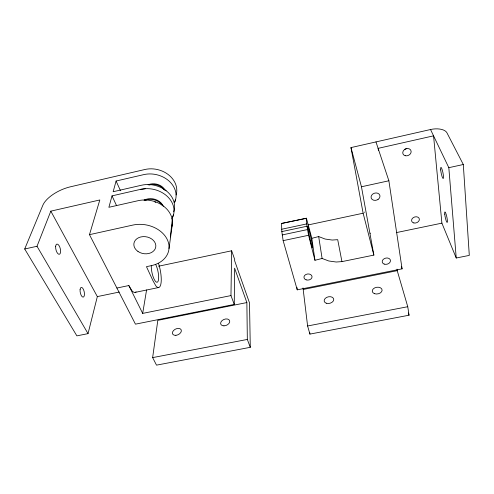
<?xml version="1.0" encoding="UTF-8"?>
<svg xmlns="http://www.w3.org/2000/svg" width="494" height="494" viewBox="0 0 494 494"><rect width="100%" height="100%" fill="white"/><g stroke="black" fill="none" stroke-linecap="round" stroke-linejoin="round"><path stroke-width="0.74" d="M176.16 194.969A24.027 19.717 12.4 0 0 174.74 182.163L173.69 180.372A24.015 19.704 12.4 0 0 144.841 169.51L70.444 186.8A25.157 11.393 -24.5 0 0 42.805 205.343L24.7 248.995L76.873 335.864L88.025 333.635L37.013 246.271L50.82 211.148L99.813 199.971L89.476 234.669L135.455 324.157L234.261 304.421L234.594 268.131L246.864 302.569L247.333 339.44L250.279 347.319L156.512 365.146L152.64 357.613L157.808 320.347L246.864 302.569M234.261 304.421L230.964 295.585L231.649 250.785L158.525 266.223M170.362 236.966L172.252 219.694M169.016 248.562L172.406 223.714M230.964 295.585L142.68 313.4L146.582 289.929M88.025 333.635L97.337 296.598L50.82 211.148M171.813 218.959A25.089 20.137 11.4 0 0 172.431 217.792L173.697 214.075A25.089 20.137 11.4 0 0 145.39 188.683L140.549 189.356L112.021 195.871L108.884 207.301L138.104 200.694A25.694 20.353 10.9 0 1 164.144 206.616A25.694 20.353 10.9 0 1 171.585 227.592M175.58 199.619L174.518 202.645L175.753 198.983A24.299 19.828 12.1 0 0 143.729 174.629L116.09 181.026L113.157 191.728L141.438 185.244A24.867 20.05 11.6 0 1 162.872 188.517L166.787 191.227A24.867 20.05 11.6 0 1 173.752 211.753M172.431 217.792L173.518 214.723M341.941 261.616L336.186 262.011L328.782 260.986L322.107 258.473L314.962 260.289L311.831 238.336L318.673 236.558L325.089 239.034L332.19 240.053L337.705 239.67L341.941 261.616L373.865 255.102L361.454 186.775L350.968 147.595L430.533 129.521A13.813 6.879 -8.3 0 1 446.947 132.818L463.304 164.508L469.3 255.392L456.234 258.01L441.895 223.14L433.559 135.838L378.114 148.354L378.472 150.639M24.7 248.995L37.013 246.271M89.476 234.669L132.837 225.079A26.997 20.779 10 0 1 168.368 242.406L168.831 244.425A26.985 20.767 10 0 1 151.374 265.624L146.459 266.674L152.887 280.543L155.894 285.921A17.457 5.082 78.1 0 0 161.093 282.685A17.457 5.082 78.1 0 0 158.562 263.561M361.454 186.775L388.877 180.779L402.085 268.847L297.24 289.842L283.142 240.646L281.827 231.587L281.518 223.467L306.428 218.262L311.831 238.336M430.533 129.521L448.818 167.676L463.304 164.508M306.428 218.262L281.518 223.467M281.728 229.241L306.774 223.893L306.157 218.181M308.237 224.918L363.127 213.217L373.865 255.102M281.827 231.587L307.033 226.221L306.774 223.893M282.21 234.934L307.546 229.556L307.033 226.221M283.142 240.646L308.589 235.28L314.962 260.289M116.887 288.039L128.829 285.544L132.04 290.861A17.37 5.687 78.1 0 0 136.134 291.855M396.713 232.532L441.895 223.14M97.337 296.598L119.245 292.053M135.115 292.386L158.691 287.514M303.421 289.428L397.225 270.663L407.76 306.718L409.038 315.215L309.929 334.098L307.601 325.978L303.007 287.946M307.601 325.978L407.76 306.718M152.64 357.613L247.333 339.44M140.549 189.356L145.39 188.683M145.069 199.706L146.014 200.002M162.872 188.517L166.145 190.746M128.829 285.544L142.68 313.4M112.021 195.871L116.535 205.578M116.09 181.026L120.505 190.764M231.649 250.785L234.675 259.387L234.662 260.826L249.501 302.871L250.279 347.319M375.971 141.914L388.877 180.779M401.418 266.649L402.085 268.847M364.486 212.074L364.584 212.401M370.185 233.112L370.29 233.489M408.396 312.998L409.038 315.215M350.968 147.595L363.127 213.217M307.546 229.556L308.589 235.28M318.673 236.558L322.107 258.473M396.991 269.15L397.225 270.663M309.75 332.573L309.929 334.098M297.005 287.551L297.24 289.842M448.818 167.676L456.234 258.01M406.815 148.305A4.261 3.489 -24.3 0 1 404.827 149.237M154.881 201.972A10.3 8.268 11.2 0 1 155.82 202.355M155.635 264.364A10.504 3.063 78.2 0 1 158.623 278.69A10.504 3.063 78.2 0 1 154.517 279.937A10.504 3.063 78.2 0 1 151.294 265.686M144.044 200.2A12.541 10.078 11.2 0 1 163.298 206.307M144.927 200.403A12.56 10.084 11.2 0 1 162.162 205.127M148.07 184.812A12.146 9.923 11.9 0 1 165.262 190.381M148.99 185.071A12.165 9.936 11.9 0 1 163.959 189.258M378.04 199.446L377.002 199.99A4.532 3.631 -17 0 1 371.074 196.76A4.532 3.631 -17 0 1 377.793 193.259A4.532 3.631 -17 0 1 378.04 199.446M405.228 155.721A4.323 3.52 -23.8 0 0 411.132 151.269A4.323 3.52 -23.8 0 0 404.487 149.577A4.323 3.52 -23.8 0 0 405.228 155.721M384.178 264.092A4.193 3.125 -13.8 0 0 390.482 260.813A4.193 3.125 -13.8 0 0 384.363 258.59A4.193 3.125 -13.8 0 0 384.178 264.092M413.855 222.961A3.983 3.044 -18.5 0 0 419.357 219.12A3.983 3.044 -18.5 0 0 413.212 217.681A3.983 3.044 -18.5 0 0 413.855 222.961M326.238 303.211A4.872 3.335 -13.1 0 0 333.734 299.765A4.872 3.335 -13.1 0 0 326.855 297.302A4.872 3.335 -13.1 0 0 326.238 303.211M374.557 293.689A4.971 3.365 -8.9 0 0 382.109 290.311A4.971 3.365 -8.9 0 0 374.86 287.804A4.971 3.365 -8.9 0 0 374.557 293.689M444.742 214.18A5.341 0.815 78 0 0 447.051 222.386A5.341 0.815 78 0 0 446.348 214.976A5.341 0.815 78 0 0 444.742 214.18M306.138 279.851A4.069 3.069 -6.6 0 0 312.054 276.677A4.069 3.069 -6.6 0 0 305.811 274.541A4.069 3.069 -6.6 0 0 306.138 279.851M308.522 231.748A10.849 0.574 78.1 0 0 312.399 247.883A10.849 0.574 78.1 0 0 309.633 232.174A10.849 0.574 78.1 0 0 308.522 231.748M440.704 169.948A5.619 0.902 78.6 0 0 443.099 178.451A5.619 0.902 78.6 0 0 442.396 170.442A5.619 0.902 78.6 0 0 440.704 169.948M137.974 251.446A11.066 8.528 9.8 0 0 155.715 247.247A11.066 8.528 9.8 0 0 140.827 236.947A11.066 8.528 9.8 0 0 137.974 251.446M55.668 246.222A5.249 2.235 76.3 0 0 58.903 254.293A5.249 2.235 76.3 0 0 59.774 247.049A5.249 2.235 76.3 0 0 55.668 246.222M80.077 289.694A4.965 2.013 78.4 0 0 83.029 297.135A4.965 2.013 78.4 0 0 83.659 289.935A4.965 2.013 78.4 0 0 80.077 289.694M223.949 325.849A4.767 3.199 -22.3 0 0 229.617 320.631A4.767 3.199 -22.3 0 0 221.991 320.662A4.767 3.199 -22.3 0 0 223.949 325.849M175.901 335.327A4.767 3.106 -25.9 0 0 181.168 329.794A4.767 3.106 -25.9 0 0 173.573 330.48A4.767 3.106 -25.9 0 0 175.901 335.327"/></g></svg>
